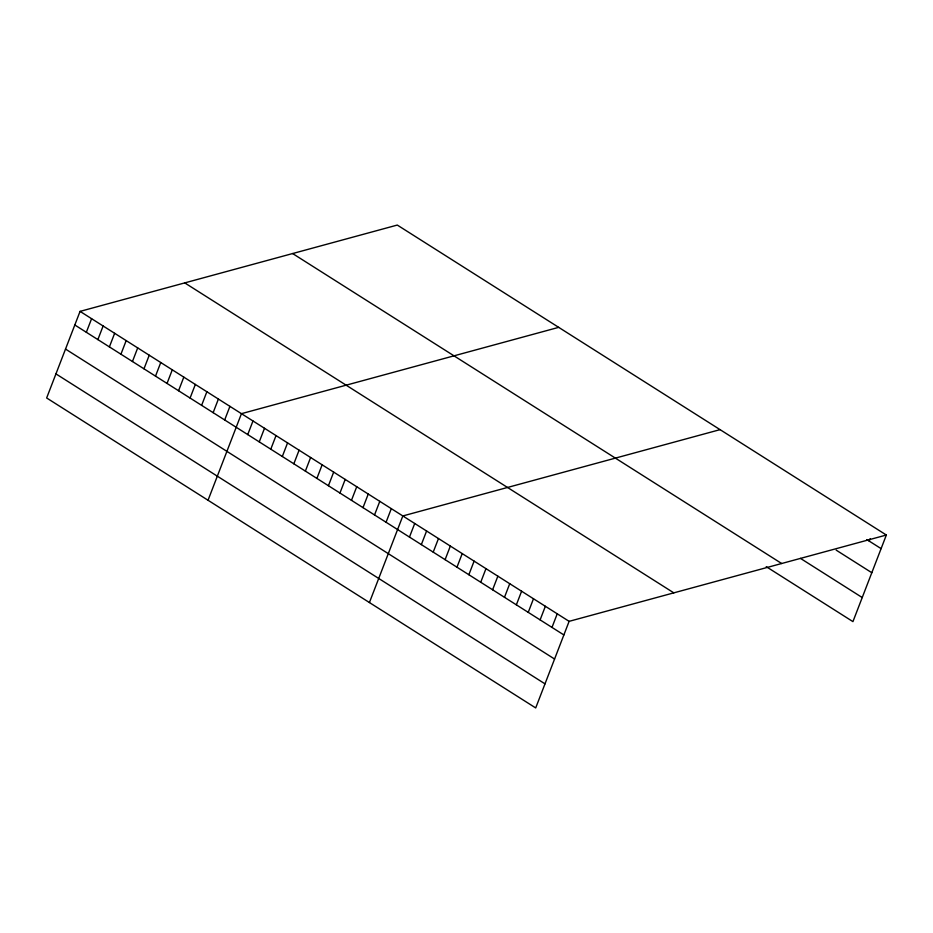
<?xml version="1.0" encoding="UTF-8"?>
<svg xmlns="http://www.w3.org/2000/svg" width="933" height="933" viewBox="0 0 933 933"><rect width="100%" height="100%" fill="white"/><g stroke="black" fill="none" stroke-linecap="round" stroke-linejoin="round"><path stroke-width="1.4" d="M886.35 535.029L397.295 225.063L80.063 311.377L46.65 397.971L535.705 707.937L569.118 621.343L886.35 535.029L852.937 621.623L766.238 566.669M86.337 332.288L91.597 318.689M97.872 339.6L103.12 325.99M109.394 346.901L114.642 333.291M120.928 354.213L126.177 340.603M132.451 361.514L137.699 347.904M143.985 368.815L149.233 355.216M155.508 376.127L160.756 362.517M167.03 383.428L172.29 369.83M178.565 390.74L183.813 377.13M190.087 398.041L195.347 384.443M201.621 405.354L206.869 391.743M213.144 412.654L218.392 399.056M224.678 419.967L229.926 406.356M208.036 500.263L241.449 413.669L558.68 327.355M247.735 434.58L252.983 420.97M259.257 441.88L264.506 428.282M270.78 449.193L276.04 435.583M282.314 456.494L287.562 442.895M293.837 463.806L299.085 450.196M305.371 471.107L310.619 457.497M316.893 478.419L322.142 464.809M328.428 485.72L333.676 472.11M339.95 493.032L345.198 479.422M351.473 500.333L356.733 486.723M363.007 507.634L368.255 494.035M374.53 514.946L379.789 501.336M386.064 522.247L391.312 508.648M369.421 602.543L402.834 515.949L720.078 429.635M409.47 537.081L414.719 523.483M421.343 544.615L426.591 531.005M433.215 552.138L438.475 538.539M445.099 559.672L450.347 546.062M456.972 567.194L462.22 553.596M468.856 574.728L474.104 561.118M480.728 582.25L485.976 568.64M492.601 589.784L497.86 576.174M504.485 597.307L509.733 583.696M516.357 604.829L521.605 591.23M528.241 612.363L533.489 598.753M540.114 619.885L545.362 606.287M551.986 627.419L557.234 613.809M869.218 541.105L870.174 538.633M866.85 539.601L881.102 548.627M836.178 550.132L871.807 572.722M800.467 558.389L862.232 597.54M292.612 253.543L781.667 563.509M184.757 282.897L673.801 592.852M80.063 311.377L569.118 621.343M74.815 324.987L563.87 634.941M65.52 349.07L554.575 659.036M55.945 373.888L545 683.854"/></g></svg>
